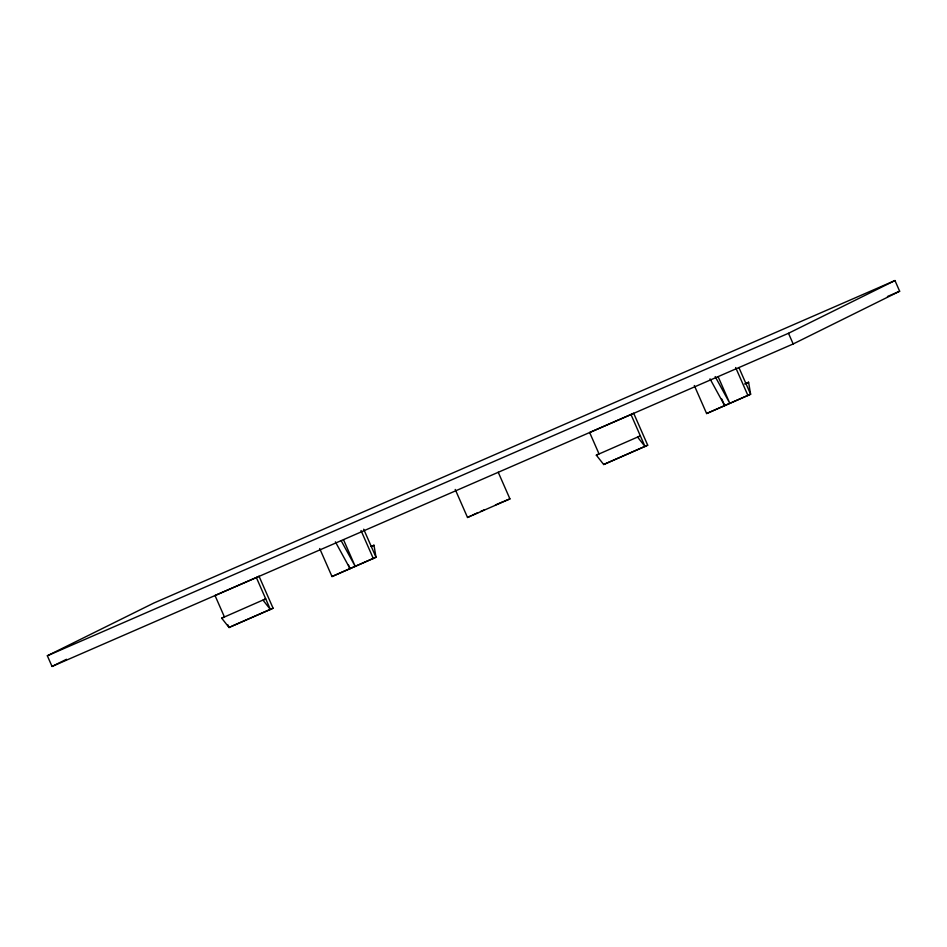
<?xml version="1.0" encoding="UTF-8"?>
<svg xmlns="http://www.w3.org/2000/svg" width="947" height="947" viewBox="0 0 947 947"><rect width="100%" height="100%" fill="white"/><g stroke="black" fill="none" stroke-linecap="round" stroke-linejoin="round"><path stroke-width="1.42" d="M455.223 489.457L467.522 517.476L470.99 515.807M498.217 472.222L509.936 498.903L467.522 517.476M47.35 655.774L153.828 603.038L894.962 280.549L899.65 291.226L793.172 343.962L52.038 666.451L47.35 655.774L788.496 333.285L894.962 280.549M52.038 666.451L66.491 659.29M256.353 577.516L259.016 576.19L273.079 608.211L229.067 627.518L221.705 618.178L224.38 616.852L215.016 595.509L256.353 577.516L270.404 609.537L263.053 600.185L265.716 598.859L221.705 618.178M630.974 414.514L633.638 413.188L647.701 445.208L603.689 464.515L596.326 455.164L599.001 453.838L589.638 432.495L630.974 414.514L645.025 446.534L637.674 437.183L640.338 435.857L596.326 455.164M371.319 546.561L373.982 545.247L375.995 557.238L331.995 576.545L319.695 548.538M230.843 626.642L229.067 627.518L227.896 624.854M331.995 576.545L375.995 557.238L363.695 529.219M745.94 383.559L748.604 382.233L750.616 394.236L706.616 413.543L694.317 385.524M603.689 464.515L647.701 445.208M706.616 413.543L750.616 394.236L738.909 367.554M472.198 515.251L478.057 512.599M480.52 511.51L484.45 509.758M887.457 296.529L899.65 291.226M371.319 546.407L373.982 545.247M744.602 383.973L748.604 382.233M231.743 626.204L273.079 608.211M495.423 504.952L503.555 501.46M504.609 501.01L509.936 498.903M715.186 376.586L729.865 403.422L718.146 376.74M710.013 378.836L724.692 405.671L721.768 399.007M341.263 540.879L355.243 566.436L343.524 539.754M335.392 541.85L350.07 568.685L348.318 564.672M788.496 333.285L793.172 343.962M735.653 367.543L747.952 395.55M361.032 530.545L373.331 558.564"/></g></svg>
